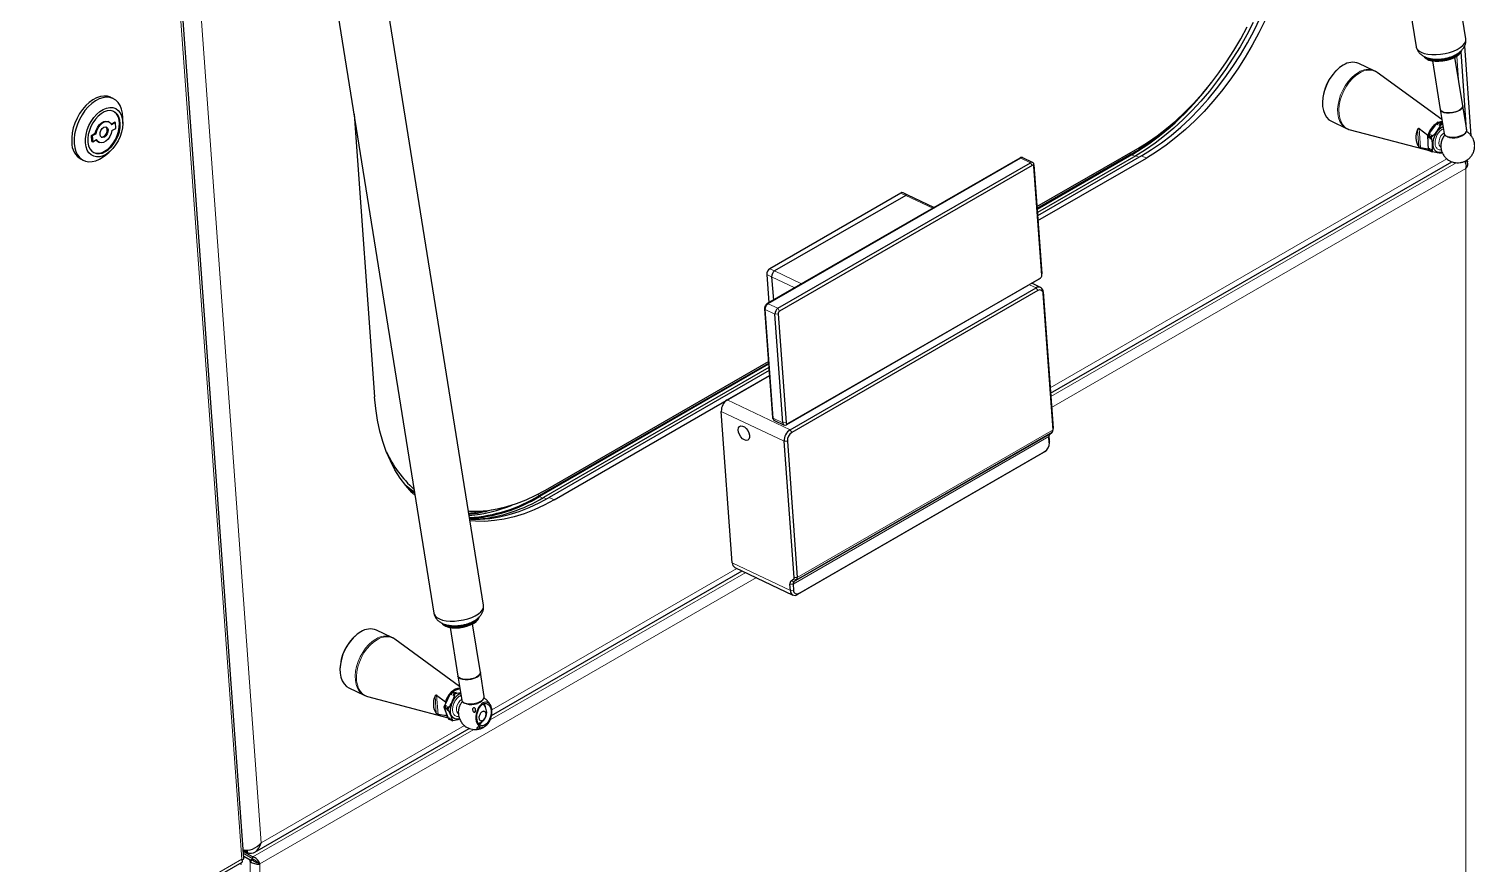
# Model space of a CAD drawing. Header units: millimetres. Extents: x -218071 to -203542, y 15363 to 51382.
# Drawn here: x -217007.4 to -216944.5, y 50905.6 to 50942.1 of the extents above; entities that cross this region are included whole.
import ezdxf

# ---------------------------------------------------------------- set-up
doc = ezdxf.new("R2010")
doc.units = ezdxf.units.MM
doc.header["$LTSCALE"] = 4
doc.layers.add('TPF-EQUIPEMENT', color=7, linetype='Continuous')

msp = doc.modelspace()

# ---------------------------------------------------------------- linework, layer by layer
at = {"layer": 'TPF-EQUIPEMENT', "color": 7, "linetype": 'Continuous', "lineweight": 25}
for p, q in [((-216944.599, 50941.646), (-216950.746, 50979.684)), ((-216952.895, 50979.192), (-216946.77, 50941.295)), ((-216997.98, 50905.809), (-217002.957, 50974.38)), ((-216987.513, 50916.876), (-216993.6, 50954.949)), ((-216995.772, 50954.602), (-216989.685, 50916.529)), ((-216944.887, 50940.972), (-216944.872, 50940.988)), ((-216944.565, 50937.675), (-216944.811, 50941.072)), ((-216944.364, 50937.397), (-216944.65, 50941.335)), ((-216948.606, 50940.248), (-216949.271, 50940.564)), ((-216946.304, 50940.757), (-216946.285, 50940.746)), ((-216946.062, 50940.675), (-216945.72, 50938.555)), ((-216944.733, 50938.714), (-216945.075, 50940.834)), ((-216945.648, 50938.108), (-216948.469, 50940.167)), ((-217003.695, 50939.032), (-217003.801, 50939.082)), ((-216945.72, 50938.555), (-216945.549, 50937.496)), ((-216944.562, 50937.656), (-216944.733, 50938.714)), ((-217003.878, 50938.011), (-217003.913, 50938.028)), ((-217003.779, 50937.911), (-217003.632, 50937.996)), ((-217003.597, 50937.979), (-217003.765, 50937.882)), ((-217003.597, 50937.979), (-217003.632, 50937.996)), ((-217003.578, 50937.724), (-217003.597, 50937.979)), ((-217003.277, 50937.932), (-217003.275, 50938.163)), ((-216993.173, 50938.346), (-216992.276, 50925.989)), ((-216950.474, 50938.036), (-216949.809, 50937.72)), ((-216945.843, 50938.002), (-216946.282, 50937.421)), ((-216945.8, 50937.981), (-216945.858, 50937.887)), ((-216945.858, 50937.887), (-216945.781, 50937.972)), ((-216945.8, 50937.981), (-216945.843, 50938.002)), ((-216945.626, 50937.975), (-216945.843, 50938.002)), ((-216945.716, 50937.967), (-216945.8, 50937.981)), ((-216945.715, 50937.941), (-216945.781, 50937.972)), ((-216945.716, 50937.967), (-216945.781, 50937.972)), ((-216945.715, 50937.941), (-216945.773, 50937.847)), ((-216945.773, 50937.847), (-216945.696, 50937.932)), ((-216945.632, 50937.927), (-216945.715, 50937.941)), ((-216945.663, 50937.916), (-216945.696, 50937.932)), ((-216945.632, 50937.927), (-216945.696, 50937.932)), ((-216945.663, 50937.916), (-216945.615, 50937.908)), ((-217004.643, 50937.412), (-217004.475, 50937.509)), ((-217004.625, 50937.157), (-217004.643, 50937.412)), ((-217004.608, 50937.395), (-217004.643, 50937.412)), ((-217004.625, 50937.157), (-217004.59, 50937.141)), ((-217004.44, 50937.493), (-217004.608, 50937.395)), ((-217004.608, 50937.395), (-217004.59, 50937.141)), ((-217004.59, 50937.141), (-217004.421, 50937.238)), ((-217004.475, 50937.509), (-217004.44, 50937.493)), ((-217004.343, 50937.125), (-217004.308, 50937.108)), ((-217003.747, 50937.627), (-217003.578, 50937.724)), ((-216949.66, 50937.665), (-216946.147, 50936.737)), ((-216946.643, 50937.725), (-216946.26, 50937.433)), ((-216946.239, 50937.4), (-216946.282, 50937.421)), ((-216946.282, 50937.421), (-216946.24, 50936.781)), ((-216946.162, 50937.485), (-216946.239, 50937.4)), ((-216946.239, 50937.4), (-216946.223, 50937.297)), ((-216946.223, 50937.297), (-216946.22, 50937.391)), ((-216946.162, 50937.485), (-216946.22, 50937.391)), ((-216946.154, 50937.36), (-216946.22, 50937.391)), ((-216946.077, 50937.445), (-216946.154, 50937.36)), ((-216946.154, 50937.36), (-216946.138, 50937.257)), ((-216946.138, 50937.257), (-216946.135, 50937.351)), ((-216946.077, 50937.445), (-216946.135, 50937.351)), ((-216946.101, 50937.335), (-216946.135, 50937.351)), ((-216944.558, 50937.583), (-216944.561, 50937.626)), ((-217004.046, 50936.544), (-217003.868, 50936.691)), ((-216963.337, 50934.304), (-216958.926, 50936.85)), ((-216959.197, 50936.61), (-216963.331, 50934.224)), ((-216959.194, 50936.568), (-216963.328, 50934.182)), ((-216959.021, 50936.526), (-216963.318, 50934.046)), ((-216958.766, 50936.528), (-216963.308, 50933.907)), ((-216946.242, 50936.817), (-216946.582, 50936.878)), ((-216946.24, 50936.781), (-216946.196, 50936.761)), ((-216946.193, 50936.854), (-216946.196, 50936.761)), ((-216946.196, 50936.761), (-216946.178, 50936.758)), ((-216946.193, 50936.854), (-216946.177, 50936.751)), ((-216946.177, 50936.751), (-216946.112, 50936.72)), ((-216946.109, 50936.814), (-216946.112, 50936.72)), ((-216946.112, 50936.72), (-216946.094, 50936.717)), ((-216946.109, 50936.814), (-216946.093, 50936.711)), ((-216946.093, 50936.711), (-216946.059, 50936.695)), ((-217005.09, 50936.373), (-217004.985, 50936.323)), ((-216964.09, 50936.429), (-216975.121, 50930.063)), ((-216974.655, 50929.86), (-216963.624, 50936.226)), ((-216963.547, 50936.108), (-216974.578, 50929.741)), ((-216963.525, 50936.237), (-216963.948, 50936.438)), ((-216963.47, 50936.138), (-216963.125, 50931.383)), ((-216963.125, 50931.309), (-216963.47, 50936.064)), ((-216963.293, 50933.693), (-216958.555, 50936.427)), ((-216962.745, 50926.151), (-216945.214, 50936.269)), ((-216969.282, 50934.898), (-216975.01, 50931.592)), ((-216969.071, 50934.797), (-216974.799, 50931.492)), ((-216968.973, 50934.808), (-216969.184, 50934.909)), ((-216967.837, 50934.267), (-216968.973, 50934.808)), ((-216975.139, 50931.341), (-216975.049, 50930.104)), ((-216974.928, 50931.24), (-216974.854, 50930.217)), ((-216963.254, 50931.132), (-216974.285, 50924.765)), ((-216974.221, 50924.817), (-216963.19, 50931.183)), ((-216963.177, 50930.774), (-216963.559, 50930.956)), ((-216963.227, 50931.15), (-216963.254, 50931.132)), ((-216963.227, 50931.15), (-216963.176, 50931.192)), ((-216963.125, 50931.383), (-216963.124, 50931.366)), ((-216963.125, 50931.3), (-216963.124, 50931.366)), ((-216974.122, 50924.549), (-216963.374, 50930.753)), ((-216963.297, 50930.634), (-216974.045, 50924.431)), ((-216962.634, 50924.544), (-216963.067, 50930.502)), ((-216963.066, 50930.576), (-216962.634, 50924.618)), ((-216975.235, 50929.843), (-216974.89, 50925.088)), ((-216974.439, 50924.853), (-216974.784, 50929.608)), ((-216974.643, 50929.616), (-216974.297, 50924.861)), ((-216975.062, 50927.454), (-216985.077, 50921.674)), ((-216975.059, 50927.412), (-216985.074, 50921.631)), ((-216975.049, 50927.276), (-216984.901, 50921.59)), ((-216984.806, 50921.913), (-216975.068, 50927.534)), ((-216975.039, 50927.136), (-216984.646, 50921.591)), ((-216984.435, 50921.491), (-216975.023, 50926.923)), ((-216976.869, 50925.857), (-216975.023, 50926.923)), ((-216976.647, 50918.732), (-216977.127, 50925.355)), ((-216974.806, 50924.956), (-216974.383, 50924.754)), ((-216962.634, 50924.618), (-216962.634, 50924.611)), ((-216962.634, 50924.529), (-216962.634, 50924.611)), ((-216973.948, 50918.088), (-216974.38, 50924.047)), ((-216974.239, 50924.054), (-216973.806, 50918.096)), ((-216962.797, 50923.98), (-216962.817, 50924.249)), ((-216962.814, 50924.295), (-216962.797, 50924.054)), ((-216962.797, 50924.054), (-216962.796, 50924.02)), ((-216962.796, 50923.954), (-216962.796, 50924.02)), ((-216962.784, 50924.349), (-216962.667, 50924.443)), ((-216963.055, 50923.551), (-216973.803, 50917.348)), ((-216973.739, 50917.399), (-216962.991, 50923.602)), ((-216963.001, 50923.589), (-216963.055, 50923.551)), ((-216963.001, 50923.589), (-216962.951, 50923.631)), ((-216990.707, 50921.873), (-216990.526, 50921.787)), ((-216987.164, 50912.057), (-216976.211, 50918.379)), ((-216976.536, 50918.534), (-216974, 50917.326)), ((-216974.111, 50917.524), (-216974.13, 50917.794)), ((-216974.081, 50917.944), (-216973.964, 50918.038)), ((-216973.989, 50917.801), (-216973.97, 50917.531)), ((-216973.839, 50917.995), (-216973.957, 50917.901)), ((-216991.527, 50915.476), (-216992.192, 50915.793)), ((-216989.22, 50915.991), (-216989.201, 50915.98)), ((-216988.978, 50915.908), (-216988.639, 50913.785)), ((-216987.651, 50913.943), (-216987.991, 50916.066)), ((-216987.801, 50916.204), (-216987.786, 50916.22)), ((-216988.567, 50913.334), (-216991.391, 50915.395)), ((-216987.482, 50912.884), (-216987.651, 50913.943)), ((-216993.396, 50913.265), (-216992.731, 50912.948)), ((-216988.639, 50913.785), (-216988.469, 50912.726)), ((-216992.582, 50912.893), (-216989.063, 50911.964)), ((-216989.565, 50912.953), (-216989.181, 50912.661)), ((-216988.932, 50913.1), (-216989.251, 50912.421)), ((-216989.165, 50912.604), (-216989.167, 50912.622)), ((-216988.549, 50913.223), (-216988.932, 50913.1)), ((-216988.888, 50913.08), (-216988.932, 50913.1)), ((-216988.888, 50913.08), (-216988.928, 50912.97)), ((-216988.928, 50912.97), (-216988.869, 50913.07)), ((-216988.797, 50913.101), (-216988.888, 50913.08)), ((-216988.797, 50913.101), (-216988.869, 50913.07)), ((-216988.804, 50913.039), (-216988.869, 50913.07)), ((-216988.804, 50913.039), (-216988.843, 50912.93)), ((-216988.843, 50912.93), (-216988.785, 50913.03)), ((-216988.713, 50913.061), (-216988.804, 50913.039)), ((-216988.713, 50913.061), (-216988.785, 50913.03)), ((-216988.751, 50913.014), (-216988.785, 50913.03)), ((-216988.751, 50913.014), (-216988.524, 50913.07)), ((-216989.136, 50912.041), (-216989.503, 50912.106)), ((-216989.208, 50912.4), (-216989.251, 50912.421)), ((-216989.251, 50912.421), (-216989.042, 50911.911)), ((-216989.149, 50912.5), (-216989.208, 50912.4)), ((-216989.208, 50912.4), (-216989.166, 50912.317)), ((-216989.149, 50912.5), (-216989.189, 50912.391)), ((-216989.123, 50912.36), (-216989.189, 50912.391)), ((-216989.166, 50912.317), (-216989.189, 50912.391)), ((-216989.071, 50911.981), (-216989.136, 50912.041)), ((-216989.126, 50912.069), (-216989.131, 50912.128)), ((-216989.065, 50912.46), (-216989.123, 50912.36)), ((-216989.123, 50912.36), (-216989.082, 50912.277)), ((-216989.065, 50912.46), (-216989.104, 50912.351)), ((-216989.071, 50912.335), (-216989.104, 50912.351)), ((-216989.082, 50912.277), (-216989.104, 50912.351)), ((-216997.512, 50906.085), (-216988.137, 50911.496)), ((-216989.042, 50911.911), (-216988.998, 50911.89)), ((-216989.021, 50911.964), (-216988.979, 50911.881)), ((-216989.021, 50911.964), (-216988.998, 50911.89)), ((-216988.998, 50911.89), (-216988.986, 50911.893)), ((-216988.979, 50911.881), (-216988.914, 50911.85)), ((-216988.937, 50911.924), (-216988.914, 50911.85)), ((-216988.937, 50911.924), (-216988.895, 50911.841)), ((-216988.914, 50911.85), (-216988.901, 50911.853)), ((-216988.895, 50911.841), (-216988.861, 50911.825)), ((-216998.073, 50905.772), (-216998.073, 50905.77)), ((-216997.93, 50906.169), (-216998.003, 50906.127)), ((-216998.003, 50906.121), (-216997.59, 50905.883)), ((-216997.6, 50905.796), (-216997.996, 50906.024)), ((-216997.706, 50905.735), (-216997.986, 50905.896)), ((-216997.859, 50906.088), (-216997.965, 50906.149)), ((-216997.835, 50906.074), (-216997.859, 50906.088)), ((-216997.841, 50906.181), (-216997.835, 50906.074)), ((-216997.6, 50905.796), (-216997.706, 50905.735)), ((-216997.6, 50905.743), (-216997.706, 50905.682)), ((-216997.706, 50905.682), (-216997.706, 50905.735)), ((-216997.6, 50905.743), (-216997.6, 50905.796)), ((-216997.6, 50905.767), (-216997.59, 50905.761)), ((-216997.59, 50905.761), (-216997.59, 50905.883)), ((-217046.045, 50877.962), (-216998.062, 50905.655)), ((-216998.091, 50905.553), (-216998.165, 50905.595)), ((-216997.388, 50905.632), (-216997.282, 50905.571))]:
    msp.add_line(p, q, dxfattribs=at)
at = {"layer": 'TPF-EQUIPEMENT', "color": 8, "linetype": 'Continuous', "lineweight": 18}
for p, q in [((-217002.177, 50974.596), (-216997.234, 50906.493)), ((-216998.074, 50905.772), (-217003.039, 50974.172)), ((-216944.916, 50939.849), (-216944.991, 50940.885)), ((-216946.656, 50936.92), (-216946.711, 50937.675)), ((-216946.643, 50937.725), (-216946.582, 50936.878)), ((-216959.197, 50936.61), (-216959.276, 50936.648)), ((-216959.194, 50936.568), (-216959.197, 50936.61)), ((-216959.06, 50936.504), (-216959.194, 50936.568)), ((-216958.883, 50936.461), (-216959.021, 50936.526)), ((-216958.555, 50936.427), (-216958.766, 50936.528)), ((-216964.046, 50936.427), (-216975.077, 50930.061)), ((-216963.624, 50936.226), (-216964.046, 50936.427)), ((-216963.624, 50936.226), (-216963.547, 50936.108)), ((-216963.47, 50936.138), (-216963.47, 50936.064)), ((-216962.762, 50926.388), (-216945.429, 50936.392)), ((-216945.019, 50936.224), (-216962.734, 50926)), ((-216944.602, 50935.975), (-216962.7, 50925.53)), ((-216944.602, 50876.523), (-216944.602, 50935.975)), ((-216944.574, 50936.326), (-216944.496, 50936.281)), ((-216969.071, 50934.797), (-216969.282, 50934.898)), ((-216967.891, 50934.235), (-216969.071, 50934.797)), ((-216975.01, 50931.592), (-216974.799, 50931.492)), ((-216974.799, 50931.492), (-216973.619, 50930.93)), ((-216974.928, 50931.24), (-216975.139, 50931.341)), ((-216973.916, 50930.758), (-216974.928, 50931.24)), ((-216963.374, 50930.753), (-216963.668, 50930.893)), ((-216963.19, 50931.183), (-216963.254, 50931.132)), ((-216963.125, 50931.309), (-216963.125, 50931.383)), ((-216963.297, 50930.634), (-216963.374, 50930.753)), ((-216963.067, 50930.502), (-216963.066, 50930.576)), ((-216974.784, 50929.608), (-216975.206, 50929.81)), ((-216975.206, 50929.81), (-216974.861, 50925.055)), ((-216975.077, 50930.061), (-216974.655, 50929.86)), ((-216974.784, 50929.608), (-216974.643, 50929.616)), ((-216974.655, 50929.86), (-216974.578, 50929.741)), ((-216976.869, 50925.857), (-216974.122, 50924.549)), ((-216974.38, 50924.047), (-216977.127, 50925.355)), ((-216974.861, 50925.055), (-216974.439, 50924.853)), ((-216974.297, 50924.861), (-216974.439, 50924.853)), ((-216974.221, 50924.817), (-216974.285, 50924.765)), ((-216962.634, 50924.618), (-216962.634, 50924.544)), ((-216974.239, 50924.054), (-216974.38, 50924.047)), ((-216974.045, 50924.431), (-216974.122, 50924.549)), ((-216962.817, 50924.249), (-216973.989, 50917.801)), ((-216973.957, 50917.901), (-216962.784, 50924.349)), ((-216962.667, 50924.443), (-216973.839, 50917.995)), ((-216973.806, 50918.096), (-216962.634, 50924.544)), ((-216962.817, 50924.279), (-216962.817, 50924.249)), ((-216962.797, 50924.054), (-216962.797, 50923.98)), ((-216963.055, 50923.551), (-216962.991, 50923.602)), ((-216985.077, 50921.674), (-216985.167, 50921.716)), ((-216985.074, 50921.631), (-216985.077, 50921.674)), ((-216984.94, 50921.567), (-216985.074, 50921.631)), ((-216984.764, 50921.525), (-216984.901, 50921.59)), ((-216984.646, 50921.591), (-216984.435, 50921.491)), ((-216976.062, 50918.308), (-216987.222, 50911.867)), ((-216987.157, 50912.309), (-216976.446, 50918.491)), ((-216976.647, 50918.732), (-216974.111, 50917.524)), ((-216975.597, 50918.087), (-216997.282, 50905.571)), ((-216973.989, 50917.801), (-216974.13, 50917.794)), ((-216973.957, 50917.901), (-216974.081, 50917.944)), ((-216973.839, 50917.995), (-216973.964, 50918.038)), ((-216973.806, 50918.096), (-216973.948, 50918.088)), ((-216974.111, 50917.524), (-216973.97, 50917.531)), ((-216973.803, 50917.348), (-216973.739, 50917.399)), ((-216989.577, 50912.149), (-216989.632, 50912.904)), ((-216989.565, 50912.953), (-216989.503, 50912.106)), ((-216989.126, 50912.069), (-216989.088, 50912.024)), ((-216987.508, 50912.522), (-216987.519, 50912.558)), ((-216987.939, 50911.453), (-216997.59, 50905.883)), ((-216997.234, 50906.493), (-216988.351, 50911.62)), ((-216987.723, 50911.696), (-216987.668, 50911.753)), ((-217045.91, 50878.164), (-216998.074, 50905.772)), ((-216997.859, 50906.18), (-216997.859, 50906.088)), ((-216997.706, 50905.682), (-216997.706, 50846.009)), ((-216997.282, 50905.571), (-216997.282, 50846.12))]:
    msp.add_line(p, q, dxfattribs=at)
at = {"layer": 'TPF-EQUIPEMENT', "color": 7, "linetype": 'Continuous', "lineweight": 25, "flags": 128}
for points in [[(-216953.898, 50942.356), (-216954.173, 50941.821), (-216954.466, 50941.297), (-216954.777, 50940.788), (-216955.105, 50940.293), (-216955.447, 50939.816), (-216955.805, 50939.357), (-216956.175, 50938.918), (-216956.557, 50938.501), (-216956.949, 50938.107), (-216957.351, 50937.737), (-216957.76, 50937.393), (-216958.176, 50937.076), (-216958.597, 50936.787), (-216959.021, 50936.526)], [(-216958.926, 50936.85), (-216958.504, 50937.109), (-216958.086, 50937.398), (-216957.674, 50937.716), (-216957.268, 50938.061), (-216956.871, 50938.432), (-216956.483, 50938.829), (-216956.106, 50939.249), (-216955.742, 50939.69), (-216955.392, 50940.152), (-216955.057, 50940.633), (-216954.738, 50941.131), (-216954.437, 50941.643), (-216954.154, 50942.169)], [(-216958.766, 50936.528), (-216958.332, 50936.795), (-216957.902, 50937.093), (-216957.477, 50937.42), (-216957.059, 50937.776), (-216956.649, 50938.159), (-216956.25, 50938.567), (-216955.862, 50938.999), (-216955.487, 50939.454), (-216955.126, 50939.93), (-216954.78, 50940.426), (-216954.452, 50940.938), (-216954.142, 50941.466), (-216953.85, 50942.008), (-216953.58, 50942.561)], [(-216953.368, 50942.461), (-216953.639, 50941.907), (-216953.93, 50941.366), (-216954.241, 50940.838), (-216954.569, 50940.325), (-216954.914, 50939.83), (-216955.275, 50939.354), (-216955.65, 50938.899), (-216956.038, 50938.466), (-216956.438, 50938.058), (-216956.847, 50937.675), (-216957.265, 50937.32), (-216957.69, 50936.992), (-216958.121, 50936.694), (-216958.555, 50936.427)], [(-216946.77, 50941.295), (-216946.766, 50941.273), (-216946.726, 50941.191), (-216946.652, 50941.117), (-216946.548, 50941.055), (-216946.415, 50941.006), (-216946.259, 50940.972), (-216946.085, 50940.954), (-216945.898, 50940.952), (-216945.704, 50940.968), (-216945.509, 50940.999), (-216945.32, 50941.046), (-216945.143, 50941.106), (-216944.983, 50941.178), (-216944.845, 50941.259), (-216944.735, 50941.347), (-216944.655, 50941.439), (-216944.608, 50941.532), (-216944.596, 50941.623), (-216944.599, 50941.646)], [(-216946.418, 50940.853), (-216946.406, 50940.837), (-216946.333, 50940.774), (-216946.229, 50940.723), (-216946.099, 50940.687), (-216945.947, 50940.668), (-216945.781, 50940.665), (-216945.608, 50940.68), (-216945.436, 50940.712), (-216945.271, 50940.758), (-216945.121, 50940.818), (-216944.994, 50940.889), (-216944.893, 50940.967), (-216944.825, 50941.049), (-216944.795, 50941.114)], [(-216946.384, 50940.848), (-216946.34, 50940.814), (-216946.236, 50940.763), (-216946.105, 50940.727), (-216945.954, 50940.707), (-216945.788, 50940.705), (-216945.615, 50940.72), (-216945.442, 50940.751), (-216945.277, 50940.798), (-216945.128, 50940.858), (-216945, 50940.928), (-216944.9, 50941.006), (-216944.831, 50941.089), (-216944.829, 50941.092)], [(-216946.285, 50940.746), (-216946.212, 50940.714), (-216946.084, 50940.679), (-216945.937, 50940.659), (-216945.775, 50940.657), (-216945.606, 50940.671), (-216945.437, 50940.702), (-216945.276, 50940.748), (-216945.13, 50940.806), (-216945.006, 50940.875), (-216944.908, 50940.951), (-216944.887, 50940.972)], [(-216949.959, 50940.489), (-216950.116, 50940.382), (-216950.268, 50940.247), (-216950.409, 50940.087), (-216950.536, 50939.908), (-216950.646, 50939.712), (-216950.736, 50939.505), (-216950.804, 50939.294), (-216950.847, 50939.082), (-216950.866, 50938.877), (-216950.858, 50938.682), (-216950.825, 50938.503), (-216950.767, 50938.345), (-216950.687, 50938.211), (-216950.585, 50938.106), (-216950.474, 50938.036)], [(-217003.801, 50939.082), (-217003.809, 50939.086), (-217003.946, 50939.129), (-217004.096, 50939.14), (-217004.254, 50939.118), (-217004.416, 50939.063), (-217004.578, 50938.977), (-217004.738, 50938.861), (-217004.891, 50938.719), (-217005.033, 50938.554), (-217005.162, 50938.369), (-217005.274, 50938.17), (-217005.366, 50937.96), (-217005.437, 50937.744), (-217005.485, 50937.528), (-217005.508, 50937.317), (-217005.506, 50937.115)], [(-217003.275, 50938.163), (-217003.275, 50938.19), (-217003.289, 50938.385), (-217003.328, 50938.563), (-217003.391, 50938.721), (-217003.475, 50938.854), (-217003.58, 50938.96), (-217003.703, 50939.035), (-217003.841, 50939.079), (-217003.99, 50939.09), (-217004.148, 50939.068), (-217004.31, 50939.013), (-217004.473, 50938.926), (-217004.632, 50938.811), (-217004.785, 50938.669), (-217004.928, 50938.504), (-217005.056, 50938.319), (-217005.168, 50938.119), (-217005.26, 50937.909), (-217005.331, 50937.694), (-217005.379, 50937.478), (-217005.402, 50937.267), (-217005.4, 50937.065), (-217005.4, 50937.065)], [(-217004.906, 50937.091), (-217004.906, 50937.272), (-217004.879, 50937.464), (-217004.828, 50937.658), (-217004.752, 50937.849), (-217004.656, 50938.031), (-217004.541, 50938.197), (-217004.412, 50938.343), (-217004.273, 50938.464), (-217004.128, 50938.556), (-217003.981, 50938.616), (-217003.839, 50938.642), (-217003.704, 50938.633), (-217003.582, 50938.59), (-217003.477, 50938.513), (-217003.391, 50938.406), (-217003.328, 50938.272), (-217003.29, 50938.115), (-217003.277, 50937.94), (-217003.29, 50937.752), (-217003.33, 50937.559), (-217003.394, 50937.366), (-217003.48, 50937.178), (-217003.586, 50937.003), (-217003.708, 50936.846), (-217003.843, 50936.712), (-217003.986, 50936.605), (-217004.132, 50936.529), (-217004.277, 50936.486), (-217004.416, 50936.478), (-217004.545, 50936.504), (-217004.659, 50936.564), (-217004.755, 50936.656), (-217004.83, 50936.777), (-217004.881, 50936.924), (-217004.906, 50937.091)], [(-217004.032, 50936.711), (-217003.899, 50936.803), (-217003.773, 50936.923), (-217003.659, 50937.066), (-217003.561, 50937.227), (-217003.481, 50937.4), (-217003.424, 50937.578), (-217003.392, 50937.756), (-217003.384, 50937.927), (-217003.402, 50938.085), (-217003.445, 50938.223), (-217003.512, 50938.338), (-217003.599, 50938.424), (-217003.705, 50938.48), (-217003.824, 50938.502), (-217003.953, 50938.49), (-217004.087, 50938.444), (-217004.222, 50938.366), (-217004.352, 50938.26), (-217004.472, 50938.128), (-217004.579, 50937.975), (-217004.668, 50937.807), (-217004.736, 50937.631), (-217004.782, 50937.452), (-217004.802, 50937.277), (-217004.797, 50937.112), (-217004.766, 50936.963), (-217004.711, 50936.836), (-217004.633, 50936.735), (-217004.537, 50936.664), (-217004.424, 50936.625), (-217004.299, 50936.62), (-217004.167, 50936.649), (-217004.032, 50936.711)], [(-217004.067, 50936.727), (-217003.934, 50936.82), (-217003.808, 50936.94), (-217003.694, 50937.083), (-217003.596, 50937.244), (-217003.517, 50937.417), (-217003.46, 50937.595), (-217003.427, 50937.773), (-217003.419, 50937.944), (-217003.437, 50938.101), (-217003.48, 50938.24), (-217003.547, 50938.355), (-217003.634, 50938.441), (-217003.681, 50938.471)], [(-216945.72, 50938.555), (-216945.701, 50938.509), (-216945.646, 50938.46), (-216945.56, 50938.423), (-216945.449, 50938.403), (-216945.321, 50938.399), (-216945.186, 50938.413), (-216945.055, 50938.443)], [(-216944.872, 50938.521), (-216944.978, 50938.469), (-216945.102, 50938.43), (-216945.236, 50938.406), (-216945.369, 50938.398), (-216945.492, 50938.408), (-216945.595, 50938.435), (-216945.67, 50938.477), (-216945.713, 50938.53), (-216945.72, 50938.555)], [(-216945.055, 50938.443), (-216944.936, 50938.487), (-216944.839, 50938.543), (-216944.77, 50938.605), (-216944.735, 50938.669), (-216944.733, 50938.714)], [(-216944.733, 50938.714), (-216944.732, 50938.709), (-216944.744, 50938.645), (-216944.792, 50938.581), (-216944.872, 50938.521)], [(-217004.475, 50937.509), (-217004.44, 50937.641), (-217004.381, 50937.768), (-217004.301, 50937.88), (-217004.209, 50937.968), (-217004.109, 50938.026), (-217004.012, 50938.047), (-217003.923, 50938.032), (-217003.913, 50938.028)], [(-217004.44, 50937.493), (-217004.405, 50937.625), (-217004.345, 50937.752), (-217004.266, 50937.864), (-217004.173, 50937.952), (-217004.074, 50938.009), (-217003.977, 50938.031), (-217003.888, 50938.016), (-217003.816, 50937.965), (-217003.765, 50937.882)], [(-217004.27, 50937.458), (-217004.262, 50937.547), (-217004.229, 50937.638), (-217004.175, 50937.717), (-217004.109, 50937.772), (-217004.04, 50937.795), (-217003.979, 50937.782), (-217003.936, 50937.735), (-217003.916, 50937.662), (-217003.924, 50937.573), (-217003.957, 50937.482), (-217004.011, 50937.403), (-217004.078, 50937.348), (-217004.147, 50937.325), (-217004.207, 50937.338), (-217004.251, 50937.384), (-217004.27, 50937.458)], [(-217004.217, 50937.344), (-217004.182, 50937.341), (-217004.113, 50937.364), (-217004.047, 50937.42), (-217003.993, 50937.499), (-217003.959, 50937.59), (-217003.952, 50937.679), (-217003.971, 50937.752), (-217004.004, 50937.792)], [(-216945.646, 50936.684), (-216945.715, 50936.67), (-216945.814, 50936.676), (-216945.9, 50936.716), (-216945.968, 50936.788), (-216946.014, 50936.887), (-216946.035, 50937.008), (-216946.031, 50937.144), (-216946.001, 50937.287), (-216945.947, 50937.428), (-216945.872, 50937.56), (-216945.781, 50937.674), (-216945.678, 50937.764), (-216945.6, 50937.812)], [(-216945.793, 50937.996), (-216945.687, 50938.026), (-216945.635, 50938.029)], [(-216945.631, 50938.005), (-216945.671, 50938.003), (-216945.736, 50937.989)], [(-217004.343, 50937.125), (-217004.406, 50937.172), (-217004.443, 50937.225)], [(-217003.747, 50937.627), (-217003.782, 50937.495), (-217003.841, 50937.368), (-217003.92, 50937.256), (-217004.013, 50937.168), (-217004.112, 50937.111), (-217004.21, 50937.089), (-217004.298, 50937.104), (-217004.371, 50937.155), (-217004.421, 50937.238)], [(-216945.549, 50937.496), (-216945.542, 50937.472), (-216945.499, 50937.419), (-216945.424, 50937.377), (-216945.321, 50937.35), (-216945.198, 50937.34), (-216945.065, 50937.347), (-216944.931, 50937.372), (-216944.807, 50937.411), (-216944.7, 50937.463)], [(-216944.7, 50937.463), (-216944.621, 50937.523), (-216944.573, 50937.587), (-216944.561, 50937.65), (-216944.562, 50937.656)], [(-217005.4, 50937.065), (-217005.374, 50936.878), (-217005.323, 50936.709), (-217005.249, 50936.563), (-217005.154, 50936.444), (-217005.04, 50936.353), (-217004.909, 50936.293), (-217004.765, 50936.266), (-217004.611, 50936.272), (-217004.451, 50936.31), (-217004.288, 50936.381), (-217004.126, 50936.482), (-217004.046, 50936.544)], [(-216990.507, 50921.672), (-216990.642, 50921.806), (-216990.911, 50922.109), (-216991.158, 50922.441), (-216991.383, 50922.801), (-216991.585, 50923.188), (-216991.763, 50923.601), (-216991.916, 50924.037), (-216992.045, 50924.496), (-216992.148, 50924.975), (-216992.225, 50925.474), (-216992.276, 50925.989)], [(-216976.118, 50924.104), (-216976.2, 50924.158), (-216976.274, 50924.238), (-216976.335, 50924.337), (-216976.374, 50924.442), (-216976.387, 50924.542), (-216976.374, 50924.628), (-216976.336, 50924.688), (-216976.276, 50924.718), (-216976.202, 50924.713), (-216976.121, 50924.675), (-216976.042, 50924.606), (-216975.973, 50924.516), (-216975.923, 50924.413), (-216975.896, 50924.308), (-216975.896, 50924.214), (-216975.922, 50924.14), (-216975.972, 50924.094), (-216976.04, 50924.082), (-216976.118, 50924.104)], [(-216990.532, 50921.826), (-216990.674, 50921.922), (-216990.899, 50922.094)], [(-216990.532, 50921.826), (-216990.674, 50921.922), (-216990.899, 50922.094)], [(-216990.529, 50921.809), (-216990.781, 50921.973), (-216990.822, 50922.003)], [(-216990.529, 50921.809), (-216990.781, 50921.973), (-216990.822, 50922.003)], [(-216988.172, 50921.001), (-216988.129, 50920.999), (-216987.733, 50920.996), (-216987.328, 50921.027), (-216986.916, 50921.092), (-216986.499, 50921.191), (-216986.078, 50921.323), (-216985.654, 50921.488), (-216985.23, 50921.685), (-216984.806, 50921.913)], [(-216988.116, 50920.651), (-216988.07, 50920.649), (-216987.662, 50920.646), (-216987.245, 50920.678), (-216986.821, 50920.745), (-216986.391, 50920.847), (-216985.957, 50920.983), (-216985.52, 50921.153), (-216985.083, 50921.356), (-216984.646, 50921.591)], [(-216984.435, 50921.491), (-216984.872, 50921.255), (-216985.309, 50921.052), (-216985.746, 50920.882), (-216986.179, 50920.746), (-216986.609, 50920.645), (-216987.034, 50920.577), (-216987.451, 50920.545), (-216987.859, 50920.548), (-216988.103, 50920.567)], [(-216989.685, 50916.529), (-216989.676, 50916.494), (-216989.631, 50916.413), (-216989.553, 50916.341), (-216989.443, 50916.28), (-216989.307, 50916.234), (-216989.148, 50916.202), (-216988.971, 50916.186), (-216988.783, 50916.187), (-216988.588, 50916.205), (-216988.394, 50916.239), (-216988.206, 50916.287), (-216988.031, 50916.349), (-216987.874, 50916.422), (-216987.741, 50916.504), (-216987.635, 50916.593), (-216987.56, 50916.685), (-216987.518, 50916.778), (-216987.511, 50916.868), (-216987.513, 50916.876)], [(-216989.335, 50916.089), (-216989.273, 50916.025), (-216989.178, 50915.97), (-216989.055, 50915.93), (-216988.909, 50915.905), (-216988.747, 50915.897), (-216988.575, 50915.907), (-216988.401, 50915.933), (-216988.233, 50915.975), (-216988.079, 50916.031), (-216987.944, 50916.099), (-216987.835, 50916.175), (-216987.756, 50916.256), (-216987.712, 50916.338), (-216987.707, 50916.355)], [(-216989.282, 50916.067), (-216989.28, 50916.065), (-216989.185, 50916.01), (-216989.061, 50915.969), (-216988.915, 50915.945), (-216988.753, 50915.937), (-216988.581, 50915.947), (-216988.408, 50915.973), (-216988.24, 50916.015), (-216988.085, 50916.071), (-216987.95, 50916.138), (-216987.841, 50916.214), (-216987.763, 50916.295), (-216987.76, 50916.299)], [(-216989.201, 50915.98), (-216989.16, 50915.96), (-216989.04, 50915.921), (-216988.897, 50915.897), (-216988.739, 50915.889), (-216988.571, 50915.898), (-216988.402, 50915.924), (-216988.238, 50915.965), (-216988.087, 50916.02), (-216987.955, 50916.086), (-216987.849, 50916.16), (-216987.801, 50916.204)], [(-216992.88, 50915.717), (-216993.038, 50915.61), (-216993.189, 50915.475), (-216993.33, 50915.316), (-216993.457, 50915.136), (-216993.568, 50914.94), (-216993.658, 50914.734), (-216993.725, 50914.522), (-216993.769, 50914.31), (-216993.787, 50914.105), (-216993.779, 50913.91), (-216993.746, 50913.731), (-216993.689, 50913.573), (-216993.608, 50913.439), (-216993.506, 50913.334), (-216993.396, 50913.265)], [(-216987.651, 50913.943), (-216987.65, 50913.929), (-216987.667, 50913.866), (-216987.719, 50913.802), (-216987.803, 50913.743), (-216987.912, 50913.693), (-216988.039, 50913.656), (-216988.173, 50913.634), (-216988.306, 50913.629), (-216988.426, 50913.642), (-216988.526, 50913.671), (-216988.597, 50913.714), (-216988.635, 50913.768), (-216988.639, 50913.785)], [(-216988.532, 50913.674), (-216988.435, 50913.643), (-216988.316, 50913.629), (-216988.184, 50913.633), (-216988.049, 50913.654), (-216987.922, 50913.69), (-216987.811, 50913.739), (-216987.725, 50913.797), (-216987.67, 50913.861), (-216987.65, 50913.924), (-216987.651, 50913.943)], [(-216988.568, 50911.912), (-216988.6, 50911.904), (-216988.702, 50911.898), (-216988.793, 50911.927), (-216988.868, 50911.988), (-216988.922, 50912.078), (-216988.952, 50912.193), (-216988.957, 50912.324), (-216988.935, 50912.466), (-216988.889, 50912.608), (-216988.821, 50912.744), (-216988.735, 50912.865), (-216988.636, 50912.964), (-216988.53, 50913.036), (-216988.52, 50913.041)], [(-216988.469, 50912.726), (-216988.465, 50912.709), (-216988.427, 50912.655), (-216988.356, 50912.611), (-216988.257, 50912.582), (-216988.136, 50912.57), (-216988.004, 50912.575), (-216987.87, 50912.597), (-216987.743, 50912.634), (-216987.634, 50912.684), (-216987.55, 50912.743), (-216987.498, 50912.807), (-216987.481, 50912.87), (-216987.482, 50912.884)], [(-216987.568, 50912.539), (-216987.482, 50912.581), (-216987.397, 50912.587), (-216987.32, 50912.557), (-216987.256, 50912.493), (-216987.21, 50912.399), (-216987.185, 50912.283), (-216987.183, 50912.154), (-216987.205, 50912.02), (-216987.248, 50911.892), (-216987.31, 50911.779), (-216987.386, 50911.69), (-216987.469, 50911.631), (-216987.555, 50911.607), (-216987.637, 50911.619), (-216987.708, 50911.666), (-216987.764, 50911.746), (-216987.8, 50911.851), (-216987.813, 50911.975), (-216987.803, 50912.108), (-216987.771, 50912.24), (-216987.718, 50912.362), (-216987.648, 50912.464), (-216987.568, 50912.539)]]:
    msp.add_lwpolyline(points, dxfattribs=at)
at = {"layer": 'TPF-EQUIPEMENT', "color": 8, "linetype": 'Continuous', "lineweight": 18, "flags": 128}
for points in [[(-216949.808, 50937.719), (-216949.92, 50937.79), (-216950.022, 50937.895), (-216950.103, 50938.028), (-216950.16, 50938.186), (-216950.193, 50938.365), (-216950.201, 50938.56), (-216950.183, 50938.766), (-216950.139, 50938.977), (-216950.071, 50939.189), (-216949.981, 50939.395), (-216949.871, 50939.591), (-216949.744, 50939.771), (-216949.603, 50939.931), (-216949.452, 50940.066), (-216949.294, 50940.173)], [(-216949.243, 50940.144), (-216949.4, 50940.037), (-216949.551, 50939.903), (-216949.691, 50939.744), (-216949.818, 50939.565), (-216949.928, 50939.37), (-216950.017, 50939.164), (-216950.085, 50938.953), (-216950.128, 50938.742), (-216950.146, 50938.537), (-216950.139, 50938.343), (-216950.106, 50938.165), (-216950.048, 50938.008), (-216949.968, 50937.875), (-216949.866, 50937.77), (-216949.746, 50937.696), (-216949.66, 50937.665)], [(-216945.554, 50937.531), (-216945.62, 50937.478), (-216945.689, 50937.394), (-216945.741, 50937.293), (-216945.772, 50937.186), (-216945.779, 50937.083), (-216945.76, 50936.995), (-216945.717, 50936.929), (-216945.694, 50936.91)], [(-216944.744, 50937.401), (-216944.843, 50937.354), (-216944.959, 50937.319), (-216945.083, 50937.3), (-216945.204, 50937.299), (-216945.31, 50937.315), (-216945.392, 50937.347), (-216945.435, 50937.381)], [(-216944.634, 50937.511), (-216944.671, 50937.456), (-216944.744, 50937.401)], [(-216992.73, 50912.947), (-216992.841, 50913.018), (-216992.943, 50913.123), (-216993.024, 50913.256), (-216993.082, 50913.414), (-216993.115, 50913.593), (-216993.122, 50913.788), (-216993.104, 50913.994), (-216993.06, 50914.205), (-216992.993, 50914.417), (-216992.903, 50914.623), (-216992.793, 50914.819), (-216992.665, 50914.999), (-216992.524, 50915.159), (-216992.373, 50915.294), (-216992.215, 50915.401)], [(-216992.164, 50915.372), (-216992.321, 50915.266), (-216992.472, 50915.131), (-216992.613, 50914.972), (-216992.739, 50914.793), (-216992.849, 50914.598), (-216992.939, 50914.392), (-216993.006, 50914.181), (-216993.049, 50913.971), (-216993.068, 50913.766), (-216993.06, 50913.571), (-216993.027, 50913.393), (-216992.97, 50913.236), (-216992.889, 50913.103), (-216992.788, 50912.998), (-216992.668, 50912.924), (-216992.582, 50912.893)], [(-216988.475, 50912.76), (-216988.544, 50912.704), (-216988.613, 50912.619), (-216988.664, 50912.517), (-216988.694, 50912.41), (-216988.7, 50912.308), (-216988.68, 50912.22), (-216988.637, 50912.155), (-216988.617, 50912.139)], [(-216987.554, 50912.739), (-216987.556, 50912.734), (-216987.602, 50912.675), (-216987.679, 50912.621), (-216987.782, 50912.576), (-216987.9, 50912.544), (-216988.024, 50912.528), (-216988.143, 50912.53), (-216988.246, 50912.549), (-216988.323, 50912.583), (-216988.356, 50912.611)]]:
    msp.add_lwpolyline(points, dxfattribs=at)
at = {"layer": 'TPF-EQUIPEMENT', "color": 7, "linetype": 'Continuous', "lineweight": 25}
for centre, radius, start, end in [((-216945.808, 50942.244), 1.513, 254.52317, 302.60079), ((-216948.829, 50938.804), 2.037, 130.48594, 178.59526), ((-216949.543, 50939.876), 0.741, 68.39975, 124.09114), ((-216965.467, 50946.975), 12.151, 301.07907, 323.32279), ((-216964.648, 50945.905), 10.775, 300.3899, 314.27043), ((-216945.336, 50937.154), 0.964, 124.66681, 161.18689), ((-216945.304, 50937.138), 0.972, 130.90767, 154.94603), ((-216946.039, 50937.345), 0.748, 153.77185, 214.53072), ((-217004.67, 50937.096), 0.836, 178.69553, 239.82959), ((-217004.365, 50937.168), 0.532, 250.7642, 304.0866), ((-216963.567, 50936.147), 0.0976, 354.95297, 125.36395), ((-216963.519, 50936.068), 0.0488, 354.95297, 125.36395), ((-216969.223, 50934.811), 0.105, 68.11515, 124.37574), ((-216969.012, 50934.711), 0.105, 68.11515, 124.37574), ((-216974.853, 50931.353), 0.286, 123.24905, 182.39693), ((-216974.642, 50931.252), 0.286, 123.24905, 182.39693), ((-216963.268, 50931.303), 0.143, 303.24905, 2.39693), ((-216963.261, 50930.593), 0.195, 354.95297, 125.36395), ((-216963.213, 50930.515), 0.146, 354.95297, 125.36395), ((-216974.498, 50929.62), 0.286, 123.24905, 182.39693), ((-216974.5, 50929.622), 0.143, 123.24905, 182.39693), ((-216976.555, 50925.379), 0.573, 123.24905, 182.39693), ((-216974.341, 50924.845), 0.0976, 174.95297, 305.36395), ((-216974.249, 50924.856), 0.0488, 174.95297, 305.36395), ((-216973.808, 50924.071), 0.573, 123.24905, 182.39693), ((-216973.81, 50924.072), 0.43, 123.24905, 182.39693), ((-216963.226, 50923.962), 0.43, 303.24905, 2.39693), ((-216962.703, 50924.268), 0.115, 134.70384, 189.38419), ((-216962.748, 50924.525), 0.115, 314.70384, 9.38419), ((-216987.299, 50925.622), 4.901, 204.55533, 228.39703), ((-216988.525, 50927.309), 6.607, 273.46118, 301.45662), ((-216988.542, 50927.302), 6.647, 273.65092, 301.44633), ((-216988.389, 50927.318), 6.706, 275.65512, 301.33716), ((-216988.73, 50926.525), 5.649, 275.82942, 282.46149), ((-216988.762, 50926.634), 5.807, 276.05198, 285.7861), ((-216988.625, 50926.919), 6.131, 274.5292, 292.5837), ((-216976.424, 50918.727), 0.223, 178.71051, 239.81461), ((-216973.96, 50917.822), 0.172, 134.70384, 189.38419), ((-216973.876, 50917.82), 0.115, 134.70384, 189.38419), ((-216974.004, 50918.079), 0.0575, 314.70384, 9.38419), ((-216973.92, 50918.077), 0.115, 314.70384, 9.38419), ((-216973.916, 50917.507), 0.195, 174.95297, 305.36395), ((-216973.824, 50917.519), 0.146, 174.95297, 305.36395), ((-216992.465, 50915.104), 0.741, 68.39975, 124.09114), ((-216988.73, 50917.529), 1.565, 257.58432, 299.83265), ((-216991.749, 50914.031), 2.039, 130.72542, 178.57795), ((-216988.528, 50912.74), 0.518, 92.95772, 133.67834), ((-216988.491, 50913.82), 0.152, 193.14656, 254.21465), ((-216988.961, 50912.573), 0.748, 153.77185, 214.53072), ((-216988.153, 50912.319), 1.084, 137.97896, 161.58029), ((-216988.139, 50912.312), 1.073, 143.5744, 163.23949), ((-216988.536, 50912.782), 0.451, 91.80428, 128.03613), ((-216987.796, 50912.326), 0.383, 8.37649, 40.21274), ((-216987.856, 50912.01), 0.363, 292.59062, 320.83835)]:
    msp.add_arc(centre, radius, start, end, dxfattribs=at)
at = {"layer": 'TPF-EQUIPEMENT', "color": 8, "linetype": 'Continuous', "lineweight": 18}
for centre, radius, start, end in [((-216948.88, 50939.575), 0.727, 67.8657, 124.68387), ((-216948.839, 50939.581), 0.692, 57.69502, 125.64116), ((-216964.07, 50936.388), 0.0461, 59.39919, 116.1579), ((-216963.987, 50936.341), 0.105, 68.11515, 124.37574), ((-216975.192, 50929.851), 0.0439, 190.4431, 251.21038), ((-216974.92, 50929.822), 0.286, 123.24905, 182.39693), ((-216975.101, 50930.021), 0.0461, 59.3916, 116.25606), ((-216974.847, 50925.096), 0.0439, 190.49031, 251.20544), ((-216974.752, 50925.051), 0.109, 177.89075, 240.63437), ((-216991.802, 50914.803), 0.727, 67.8657, 124.68387), ((-216991.761, 50914.809), 0.692, 57.69502, 125.64116)]:
    msp.add_arc(centre, radius, start, end, dxfattribs=at)
at = {"layer": 'TPF-EQUIPEMENT', "color": 7, "linetype": 'Continuous', "lineweight": 25}
for centre, major_axis, ratio, start_param, end_param in [((-216997.657, 50906.694), (0.523, 0.395), 0.670987, 3.60277, 5.048468), ((-216997.657, 50906.694), (0.054, 0.657), 0.686095, 2.856768, 4.458382), ((-216998.285, 50905.872), (0.305, -0.069), 0.241287, 5.530939, 6.356303), ((-216998.285, 50905.872), (0.231, -0.211), 0.310866, 6.184691, 7.057622)]:
    msp.add_ellipse(centre, major_axis=major_axis, ratio=ratio, start_param=start_param, end_param=end_param, dxfattribs=at)
for points, knots in [([(-216945.572, 50940.772), (-216945.509, 50940.784), (-216945.422, 50940.8), (-216945.3, 50940.836), (-216945.2, 50940.871), (-216945.089, 50940.919), (-216944.98, 50940.978), (-216944.876, 50941.05), (-216944.781, 50941.135), (-216944.701, 50941.234), (-216944.639, 50941.346), (-216944.602, 50941.468), (-216944.589, 50941.565), (-216944.598, 50941.619), (-216944.6, 50941.63)], [0, 0, 0, 0, 0.122711, 0.170672, 0.250173, 0.331651, 0.419046, 0.510729, 0.605846, 0.700734, 0.793418, 0.884657, 0.976199, 1, 1, 1, 1]), ([(-216946.766, 50941.278), (-216946.765, 50941.274), (-216946.759, 50941.225), (-216946.717, 50941.138), (-216946.643, 50941.028), (-216946.544, 50940.936), (-216946.425, 50940.861), (-216946.293, 50940.807), (-216946.152, 50940.771), (-216946.015, 50940.752), (-216945.89, 50940.747), (-216945.777, 50940.749), (-216945.673, 50940.757), (-216945.602, 50940.767), (-216945.572, 50940.772)], [0, 0, 0, 0, 0.00886, 0.106597, 0.19982, 0.297465, 0.401828, 0.510829, 0.610865, 0.717223, 0.797015, 0.862724, 0.939899, 1, 1, 1, 1]), ([(-216948.467, 50940.161), (-216948.48, 50940.172), (-216948.522, 50940.207), (-216948.572, 50940.23), (-216948.608, 50940.245)], [0, 0, 0, 0, 0.295718, 1, 1, 1, 1]), ([(-216946.101, 50937.335), (-216946.017, 50937.424), (-216945.845, 50937.605), (-216945.724, 50937.811), (-216945.663, 50937.916)], [0, 0, 0, 0, 0.491212, 1, 1, 1, 1]), ([(-216949.806, 50937.722), (-216949.792, 50937.714), (-216949.746, 50937.688), (-216949.694, 50937.676), (-216949.658, 50937.668)], [0, 0, 0, 0, 0.316503, 1, 1, 1, 1]), ([(-216946.711, 50937.675), (-216946.704, 50937.689), (-216946.696, 50937.707), (-216946.678, 50937.724), (-216946.665, 50937.73), (-216946.653, 50937.73), (-216946.647, 50937.727), (-216946.644, 50937.725), (-216946.643, 50937.725)], [0, 0, 0, 0, 0.429513, 0.59431, 0.760561, 0.871362, 0.982454, 1, 1, 1, 1]), ([(-216946.059, 50936.695), (-216946.053, 50936.794), (-216946.042, 50936.995), (-216946.081, 50937.22), (-216946.101, 50937.335)], [0, 0, 0, 0, 0.491212, 1, 1, 1, 1]), ([(-216945.512, 50937.441), (-216945.521, 50937.432), (-216945.569, 50937.385), (-216945.634, 50937.257), (-216945.688, 50937.08), (-216945.703, 50936.934), (-216945.686, 50936.865), (-216945.682, 50936.849)], [0, 0, 0, 0, 0.065194, 0.347516, 0.629837, 0.912159, 1, 1, 1, 1]), ([(-216945.59, 50936.579), (-216945.56, 50936.535), (-216945.518, 50936.473), (-216945.437, 50936.395), (-216945.358, 50936.335), (-216945.251, 50936.277), (-216945.126, 50936.235), (-216944.989, 50936.216), (-216944.844, 50936.223), (-216944.7, 50936.26), (-216944.563, 50936.326), (-216944.441, 50936.42), (-216944.339, 50936.54), (-216944.267, 50936.675), (-216944.224, 50936.818), (-216944.211, 50936.958), (-216944.222, 50937.079), (-216944.249, 50937.185), (-216944.28, 50937.268), (-216944.309, 50937.319), (-216944.321, 50937.34)], [0, 0, 0, 0, 0.067903, 0.096437, 0.144599, 0.196411, 0.253103, 0.31305, 0.375256, 0.439019, 0.503938, 0.569859, 0.636868, 0.705402, 0.767356, 0.828442, 0.885319, 0.92411, 0.9685, 1, 1, 1, 1]), ([(-216944.321, 50937.34), (-216944.351, 50937.384), (-216944.393, 50937.446), (-216944.474, 50937.523), (-216944.528, 50937.568), (-216944.57, 50937.59), (-216944.579, 50937.594)], [0, 0, 0, 0, 0.431152, 0.61233, 0.918133, 1, 1, 1, 1]), ([(-216946.582, 50936.878), (-216946.585, 50936.879), (-216946.59, 50936.88), (-216946.601, 50936.884), (-216946.613, 50936.89), (-216946.629, 50936.898), (-216946.644, 50936.909), (-216946.652, 50936.917), (-216946.656, 50936.92)], [0, 0, 0, 0, 0.111372, 0.222766, 0.332636, 0.510377, 0.789409, 1, 1, 1, 1]), ([(-216945.623, 50936.64), (-216945.675, 50936.643), (-216945.797, 50936.65), (-216945.964, 50936.679), (-216946.059, 50936.695)], [0, 0, 0, 0, 0.43221, 1, 1, 1, 1]), ([(-216945.686, 50936.849), (-216945.685, 50936.841), (-216945.682, 50936.804), (-216945.662, 50936.734), (-216945.631, 50936.651), (-216945.602, 50936.6), (-216945.59, 50936.579)], [0, 0, 0, 0, 0.077277, 0.38939, 0.746555, 1, 1, 1, 1]), ([(-216963.948, 50936.438), (-216963.965, 50936.444), (-216963.999, 50936.456), (-216964.049, 50936.449), (-216964.078, 50936.435), (-216964.09, 50936.429)], [0, 0, 0, 0, 0.362038, 0.714057, 1, 1, 1, 1]), ([(-216944.649, 50936.29), (-216944.64, 50936.272), (-216944.617, 50936.225), (-216944.595, 50936.13), (-216944.591, 50936.04), (-216944.6, 50935.991), (-216944.602, 50935.975)], [0, 0, 0, 0, 0.191022, 0.517947, 0.844871, 1, 1, 1, 1]), ([(-216944.602, 50935.975), (-216944.58, 50935.999), (-216944.535, 50936.047), (-216944.51, 50936.133), (-216944.519, 50936.218), (-216944.557, 50936.286), (-216944.591, 50936.32), (-216944.602, 50936.331)], [0, 0, 0, 0, 0.223464, 0.446959, 0.670454, 0.893949, 1, 1, 1, 1]), ([(-216975.121, 50930.063), (-216975.134, 50930.054), (-216975.167, 50930.032), (-216975.207, 50929.977), (-216975.234, 50929.909), (-216975.235, 50929.864), (-216975.235, 50929.843)], [0, 0, 0, 0, 0.189557, 0.465189, 0.758823, 1, 1, 1, 1]), ([(-216974.89, 50925.088), (-216974.888, 50925.071), (-216974.883, 50925.035), (-216974.854, 50924.99), (-216974.825, 50924.961), (-216974.807, 50924.956), (-216974.805, 50924.956)], [0, 0, 0, 0, 0.304398, 0.653098, 0.980661, 1, 1, 1, 1]), ([(-216989.681, 50916.515), (-216989.68, 50916.51), (-216989.674, 50916.46), (-216989.632, 50916.373), (-216989.558, 50916.262), (-216989.459, 50916.17), (-216989.341, 50916.095), (-216989.209, 50916.041), (-216989.068, 50916.005), (-216988.931, 50915.986), (-216988.806, 50915.98), (-216988.693, 50915.982), (-216988.589, 50915.99), (-216988.518, 50916), (-216988.487, 50916.005)], [0, 0, 0, 0, 0.010573, 0.108042, 0.201015, 0.298399, 0.40251, 0.511314, 0.611145, 0.717381, 0.79711, 0.862642, 0.939507, 1, 1, 1, 1]), ([(-216988.487, 50916.005), (-216988.425, 50916.016), (-216988.338, 50916.033), (-216988.215, 50916.068), (-216988.116, 50916.103), (-216988.004, 50916.151), (-216987.896, 50916.21), (-216987.791, 50916.281), (-216987.696, 50916.366), (-216987.616, 50916.465), (-216987.553, 50916.576), (-216987.517, 50916.698), (-216987.503, 50916.795), (-216987.512, 50916.849), (-216987.513, 50916.859)], [0, 0, 0, 0, 0.122787, 0.17077, 0.250309, 0.331823, 0.419258, 0.51099, 0.606175, 0.701121, 0.793836, 0.885091, 0.976644, 1, 1, 1, 1]), ([(-216991.389, 50915.389), (-216991.401, 50915.4), (-216991.443, 50915.435), (-216991.494, 50915.458), (-216991.53, 50915.473)], [0, 0, 0, 0, 0.2957177, 1, 1, 1, 1]), ([(-216992.728, 50912.95), (-216992.713, 50912.942), (-216992.667, 50912.916), (-216992.615, 50912.904), (-216992.58, 50912.896)], [0, 0, 0, 0, 0.316503, 1, 1, 1, 1]), ([(-216989.632, 50912.904), (-216989.626, 50912.917), (-216989.617, 50912.935), (-216989.599, 50912.952), (-216989.586, 50912.958), (-216989.575, 50912.958), (-216989.568, 50912.956), (-216989.565, 50912.953), (-216989.565, 50912.953)], [0, 0, 0, 0, 0.429513, 0.59431, 0.760561, 0.871362, 0.982454, 1, 1, 1, 1]), ([(-216989.167, 50912.622), (-216989.167, 50912.626), (-216989.168, 50912.632), (-216989.171, 50912.643), (-216989.174, 50912.652), (-216989.178, 50912.658), (-216989.18, 50912.66), (-216989.181, 50912.661)], [0, 0, 0, 0, 0.291389, 0.517959, 0.798143, 0.910158, 1, 1, 1, 1]), ([(-216989.071, 50912.335), (-216989.006, 50912.44), (-216988.873, 50912.654), (-216988.792, 50912.893), (-216988.751, 50913.014)], [0, 0, 0, 0, 0.491212, 1, 1, 1, 1]), ([(-216988.433, 50912.672), (-216988.461, 50912.639), (-216988.522, 50912.563), (-216988.581, 50912.429), (-216988.615, 50912.284), (-216988.62, 50912.145), (-216988.602, 50912.025), (-216988.57, 50911.923), (-216988.532, 50911.839), (-216988.498, 50911.787), (-216988.482, 50911.762)], [0, 0, 0, 0, 0.13303, 0.296031, 0.442139, 0.585872, 0.719157, 0.809631, 0.910747, 1, 1, 1, 1]), ([(-216987.419, 50911.608), (-216987.443, 50911.594), (-216987.507, 50911.555), (-216987.611, 50911.545), (-216987.716, 50911.592), (-216987.798, 50911.697), (-216987.845, 50911.847), (-216987.853, 50912.026), (-216987.821, 50912.212), (-216987.752, 50912.385), (-216987.655, 50912.526), (-216987.54, 50912.619), (-216987.42, 50912.653), (-216987.309, 50912.624), (-216987.219, 50912.536), (-216987.161, 50912.398), (-216987.14, 50912.227), (-216987.16, 50912.041), (-216987.218, 50911.862), (-216987.306, 50911.705), (-216987.382, 50911.641), (-216987.419, 50911.608)], [0, 0, 0, 0, 0.033603, 0.087292, 0.14098, 0.194669, 0.248358, 0.302047, 0.355735, 0.409424, 0.463113, 0.516801, 0.57049, 0.624179, 0.677868, 0.731556, 0.785245, 0.838934, 0.892623, 0.946311, 1, 1, 1, 1]), ([(-216987.272, 50912.613), (-216987.305, 50912.655), (-216987.352, 50912.714), (-216987.429, 50912.779), (-216987.47, 50912.804), (-216987.492, 50912.818)], [0, 0, 0, 0, 0.52566, 0.742649, 1, 1, 1, 1]), ([(-216989.503, 50912.106), (-216989.506, 50912.107), (-216989.512, 50912.108), (-216989.522, 50912.112), (-216989.534, 50912.118), (-216989.55, 50912.127), (-216989.566, 50912.137), (-216989.574, 50912.145), (-216989.577, 50912.149)], [0, 0, 0, 0, 0.111372, 0.222766, 0.332636, 0.510377, 0.789409, 1, 1, 1, 1]), ([(-216989.136, 50912.041), (-216989.136, 50912.041), (-216989.135, 50912.041), (-216989.133, 50912.041), (-216989.13, 50912.043), (-216989.127, 50912.05), (-216989.126, 50912.059), (-216989.126, 50912.066), (-216989.126, 50912.069)], [0, 0, 0, 0, 0.000506, 0.078565, 0.205845, 0.421479, 0.828125, 1, 1, 1, 1]), ([(-216988.861, 50911.825), (-216988.883, 50911.902), (-216988.927, 50912.06), (-216989.022, 50912.242), (-216989.071, 50912.335)], [0, 0, 0, 0, 0.4912125, 1, 1, 1, 1]), ([(-216987.892, 50912.376), (-216987.888, 50912.372), (-216987.875, 50912.356), (-216987.861, 50912.321), (-216987.857, 50912.276), (-216987.866, 50912.238), (-216987.879, 50912.215), (-216987.892, 50912.203), (-216987.905, 50912.198), (-216987.919, 50912.198), (-216987.935, 50912.203), (-216987.954, 50912.217), (-216987.975, 50912.244), (-216987.991, 50912.283), (-216987.995, 50912.326), (-216987.987, 50912.359), (-216987.974, 50912.379), (-216987.96, 50912.391), (-216987.945, 50912.397), (-216987.927, 50912.398), (-216987.908, 50912.391), (-216987.897, 50912.381), (-216987.892, 50912.376)], [0, 0, 0, 0, 0.034193, 0.115041, 0.214864, 0.287953, 0.332497, 0.362374, 0.386633, 0.410858, 0.43993, 0.480805, 0.542063, 0.632576, 0.720746, 0.782804, 0.826342, 0.855758, 0.885501, 0.920293, 0.954848, 1, 1, 1, 1]), ([(-216987.919, 50912.199), (-216987.917, 50912.202), (-216987.912, 50912.214), (-216987.898, 50912.227), (-216987.886, 50912.233), (-216987.88, 50912.235)], [0, 0, 0, 0, 0.200627, 0.64176, 1, 1, 1, 1]), ([(-216987.734, 50911.711), (-216987.718, 50911.715), (-216987.661, 50911.731), (-216987.593, 50911.773), (-216987.523, 50911.832), (-216987.468, 50911.894), (-216987.418, 50911.981), (-216987.383, 50912.084), (-216987.373, 50912.199), (-216987.389, 50912.319), (-216987.437, 50912.434), (-216987.49, 50912.513), (-216987.53, 50912.545), (-216987.537, 50912.551)], [0, 0, 0, 0, 0.04722, 0.171199, 0.223315, 0.311259, 0.406013, 0.50984, 0.619895, 0.734526, 0.852776, 0.974563, 1, 1, 1, 1]), ([(-216987.702, 50911.895), (-216987.706, 50911.906), (-216987.715, 50911.934), (-216987.716, 50911.992), (-216987.7, 50912.062), (-216987.668, 50912.129), (-216987.624, 50912.186), (-216987.572, 50912.226), (-216987.519, 50912.245), (-216987.471, 50912.24), (-216987.433, 50912.212), (-216987.409, 50912.165), (-216987.402, 50912.103), (-216987.413, 50912.034), (-216987.441, 50911.965), (-216987.482, 50911.904), (-216987.531, 50911.858), (-216987.584, 50911.832), (-216987.634, 50911.829), (-216987.677, 50911.849), (-216987.694, 50911.879), (-216987.702, 50911.895)], [0, 0, 0, 0, 0.033603, 0.087292, 0.14098, 0.194669, 0.248358, 0.302047, 0.355735, 0.409424, 0.463113, 0.516801, 0.57049, 0.624179, 0.677868, 0.731556, 0.785245, 0.838934, 0.892623, 0.946311, 1, 1, 1, 1]), ([(-216987.181, 50912.437), (-216987.182, 50912.441), (-216987.193, 50912.476), (-216987.222, 50912.536), (-216987.256, 50912.589), (-216987.272, 50912.613)], [0, 0, 0, 0, 0.059242, 0.558931, 1, 1, 1, 1]), ([(-216988.558, 50911.902), (-216988.561, 50911.901), (-216988.644, 50911.867), (-216988.755, 50911.846), (-216988.861, 50911.825)], [0, 0, 0, 0, 0.03267, 1, 1, 1, 1]), ([(-216988.482, 50911.762), (-216988.449, 50911.72), (-216988.402, 50911.661), (-216988.316, 50911.59), (-216988.233, 50911.536), (-216988.124, 50911.486), (-216987.999, 50911.454), (-216987.862, 50911.443), (-216987.72, 50911.46), (-216987.58, 50911.505), (-216987.459, 50911.57), (-216987.396, 50911.629), (-216987.369, 50911.654)], [0, 0, 0, 0, 0.125547, 0.177373, 0.264619, 0.357915, 0.459907, 0.567942, 0.680416, 0.796127, 0.914346, 1, 1, 1, 1]), ([(-216987.744, 50911.548), (-216987.741, 50911.548), (-216987.732, 50911.548), (-216987.719, 50911.547), (-216987.7, 50911.541), (-216987.683, 50911.53), (-216987.676, 50911.516), (-216987.682, 50911.502), (-216987.695, 50911.492), (-216987.71, 50911.485), (-216987.726, 50911.48), (-216987.742, 50911.477), (-216987.759, 50911.475), (-216987.776, 50911.475), (-216987.793, 50911.479), (-216987.806, 50911.488), (-216987.808, 50911.503), (-216987.8, 50911.52), (-216987.786, 50911.533), (-216987.771, 50911.541), (-216987.757, 50911.546), (-216987.748, 50911.547), (-216987.744, 50911.548)], [0, 0, 0, 0, 0.015581, 0.050565, 0.091991, 0.171789, 0.270714, 0.346456, 0.398728, 0.436661, 0.465498, 0.496786, 0.527957, 0.566182, 0.617102, 0.691524, 0.779168, 0.862956, 0.914857, 0.94808, 0.974032, 1, 1, 1, 1]), ([(-216997.6, 50905.743), (-216997.582, 50905.725), (-216997.549, 50905.691), (-216997.486, 50905.657), (-216997.43, 50905.638), (-216997.401, 50905.634), (-216997.388, 50905.632)], [0, 0, 0, 0, 0.282308, 0.530618, 0.778849, 1, 1, 1, 1]), ([(-216997.282, 50905.571), (-216997.291, 50905.597), (-216997.311, 50905.649), (-216997.372, 50905.735), (-216997.451, 50905.812), (-216997.528, 50905.861), (-216997.575, 50905.878), (-216997.59, 50905.883)], [0, 0, 0, 0, 0.2234635, 0.4469588, 0.6704542, 0.8939494, 1, 1, 1, 1]), ([(-216997.388, 50905.632), (-216997.399, 50905.647), (-216997.42, 50905.673), (-216997.472, 50905.715), (-216997.53, 50905.747), (-216997.571, 50905.756), (-216997.59, 50905.761)], [0, 0, 0, 0, 0.282308, 0.530618, 0.778849, 1, 1, 1, 1]), ([(-216997.706, 50905.682), (-216997.679, 50905.661), (-216997.624, 50905.619), (-216997.519, 50905.579), (-216997.413, 50905.56), (-216997.332, 50905.561), (-216997.294, 50905.569), (-216997.282, 50905.571)], [0, 0, 0, 0, 0.223464, 0.446959, 0.670454, 0.893949, 1, 1, 1, 1])]:
    msp.add_open_spline(points, degree=3, knots=knots, dxfattribs=at)
at = {"layer": 'TPF-EQUIPEMENT', "color": 8, "linetype": 'Continuous', "lineweight": 18}
for points, knots in [([(-216945.582, 50937.702), (-216945.594, 50937.699), (-216945.65, 50937.683), (-216945.731, 50937.608), (-216945.81, 50937.511), (-216945.863, 50937.423), (-216945.905, 50937.328), (-216945.942, 50937.204), (-216945.954, 50937.054), (-216945.924, 50936.93), (-216945.874, 50936.854), (-216945.823, 50936.811), (-216945.762, 50936.79), (-216945.712, 50936.781), (-216945.682, 50936.792), (-216945.676, 50936.794)], [0, 0, 0, 0, 0.034567, 0.163401, 0.232754, 0.303579, 0.374405, 0.443758, 0.572591, 0.701425, 0.770778, 0.841603, 0.912428, 0.981782, 1, 1, 1, 1]), ([(-216988.503, 50912.935), (-216988.509, 50912.933), (-216988.559, 50912.915), (-216988.655, 50912.838), (-216988.751, 50912.714), (-216988.811, 50912.596), (-216988.845, 50912.499), (-216988.865, 50912.402), (-216988.872, 50912.282), (-216988.847, 50912.153), (-216988.783, 50912.064), (-216988.71, 50912.024), (-216988.653, 50912.012), (-216988.613, 50912.018), (-216988.597, 50912.021)], [0, 0, 0, 0, 0.017139, 0.145991, 0.274843, 0.344206, 0.415041, 0.485877, 0.55524, 0.684092, 0.812943, 0.882307, 0.953142, 1, 1, 1, 1])]:
    msp.add_open_spline(points, degree=3, knots=knots, dxfattribs=at)

doc.saveas('drawing.dxf')
